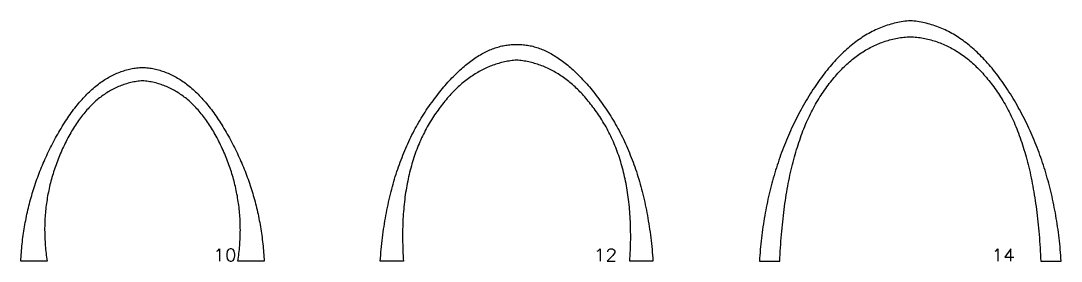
# Model space of a CAD drawing. Extents: x 0 to 8043, y -132 to 1090.
# Drawn here: x 1036 to 1749, y 4 to 169 of the extents above; entities that cross this region are included whole.
import ezdxf

# ---------------------------------------------------------------- set-up
doc = ezdxf.new("R2010")
doc.units = 0
doc.layers.get('0').update_dxf_attribs({"linetype": 'CONTINUOUS'})

msp = doc.modelspace()

# ---------------------------------------------------------------- linework, layer by layer
for points in [[(1556, 3.806), (1556.103, 6.16), (1556.218, 8.496), (1556.343, 10.813), (1556.48, 13.112), (1556.626, 15.393), (1556.784, 17.656), (1556.952, 19.901), (1557.131, 22.127), (1557.321, 24.336), (1557.521, 26.526), (1557.733, 28.698), (1557.955, 30.852), (1558.187, 32.987), (1558.431, 35.105), (1558.685, 37.204), (1558.95, 39.285), (1559.225, 41.348), (1559.512, 43.393), (1559.809, 45.42), (1560.117, 47.428), (1560.435, 49.418), (1560.764, 51.39), (1561.104, 53.344), (1561.455, 55.28), (1561.817, 57.197), (1562.189, 59.097), (1562.572, 60.978), (1562.965, 62.841), (1563.37, 64.686), (1563.785, 66.512), (1564.211, 68.321), (1564.647, 70.111), (1565.095, 71.883), (1565.553, 73.637), (1566.021, 75.373), (1566.501, 77.09), (1566.991, 78.79), (1567.492, 80.471), (1568.004, 82.134), (1568.526, 83.779), (1569.059, 85.406), (1569.603, 87.014), (1570.158, 88.604), (1570.723, 90.177), (1571.299, 91.731), (1571.886, 93.266), (1572.484, 94.784), (1573.092, 96.283), (1573.711, 97.765), (1574.341, 99.228), (1574.981, 100.673), (1575.632, 102.099), (1576.294, 103.508), (1576.967, 104.898), (1577.65, 106.271), (1578.345, 107.625), (1579.049, 108.961), (1579.765, 110.278), (1580.491, 111.578), (1581.228, 112.859), (1581.976, 114.122), (1582.735, 115.367), (1583.504, 116.594), (1584.284, 117.803), (1585.072, 118.993), (1585.865, 120.166), (1586.664, 121.321), (1587.468, 122.458), (1588.277, 123.577), (1589.092, 124.678), (1589.912, 125.761), (1590.737, 126.827), (1591.567, 127.875), (1592.403, 128.904), (1593.244, 129.916), (1594.091, 130.91), (1594.943, 131.886), (1595.8, 132.845), (1596.662, 133.785), (1597.53, 134.708), (1598.403, 135.612), (1599.281, 136.499), (1600.165, 137.368), (1601.054, 138.219), (1601.948, 139.052), (1602.848, 139.868), (1603.753, 140.665), (1604.663, 141.445), (1605.578, 142.206), (1606.499, 142.95), (1607.425, 143.676), (1608.357, 144.384), (1609.294, 145.075), (1610.236, 145.747), (1611.183, 146.401), (1612.136, 147.038), (1613.094, 147.657), (1614.057, 148.258), (1615.026, 148.841), (1616, 149.406), (1616.979, 149.953), (1617.964, 150.483), (1618.954, 150.994), (1619.949, 151.488), (1620.949, 151.964), (1621.955, 152.422), (1622.966, 152.862), (1623.983, 153.284), (1625.005, 153.688), (1626.032, 154.075), (1627.064, 154.443), (1628.102, 154.794), (1629.145, 155.127), (1630.193, 155.442), (1631.247, 155.739), (1632.306, 156.018), (1633.37, 156.28), (1634.44, 156.523), (1635.515, 156.749), (1636.595, 156.957), (1637.681, 157.146), (1638.772, 157.318), (1639.868, 157.473), (1640.969, 157.609), (1642.076, 157.727), (1643.188, 157.828), (1644.306, 157.911), (1645.428, 157.975), (1646.551, 157.911), (1647.669, 157.828), (1648.781, 157.727), (1649.888, 157.609), (1650.989, 157.473), (1652.085, 157.318), (1653.176, 157.146), (1654.262, 156.957), (1655.342, 156.749), (1656.417, 156.523), (1657.487, 156.28), (1658.551, 156.018), (1659.61, 155.739), (1660.663, 155.442), (1661.712, 155.127), (1662.755, 154.794), (1663.793, 154.443), (1664.825, 154.075), (1665.852, 153.688), (1666.874, 153.284), (1667.89, 152.862), (1668.902, 152.422), (1669.907, 151.964), (1670.908, 151.488), (1671.903, 150.994), (1672.893, 150.483), (1673.878, 149.953), (1674.857, 149.406), (1675.831, 148.841), (1676.8, 148.258), (1677.763, 147.657), (1678.721, 147.038), (1679.674, 146.401), (1680.621, 145.747), (1681.563, 145.075), (1682.5, 144.384), (1683.432, 143.676), (1684.358, 142.95), (1685.279, 142.206), (1686.194, 141.445), (1687.104, 140.665), (1688.009, 139.868), (1688.909, 139.052), (1689.803, 138.219), (1690.692, 137.368), (1691.576, 136.499), (1692.454, 135.612), (1693.327, 134.708), (1694.195, 133.785), (1695.057, 132.845), (1695.914, 131.886), (1696.766, 130.91), (1697.612, 129.916), (1698.454, 128.904), (1699.289, 127.875), (1700.12, 126.827), (1700.945, 125.761), (1701.765, 124.678), (1702.58, 123.577), (1703.389, 122.458), (1704.193, 121.321), (1704.991, 120.166), (1705.785, 118.993), (1706.573, 117.803), (1707.353, 116.594), (1708.122, 115.367), (1708.881, 114.122), (1709.628, 112.859), (1710.365, 111.578), (1711.092, 110.278), (1711.807, 108.961), (1712.512, 107.625), (1713.206, 106.271), (1713.89, 104.898), (1714.562, 103.508), (1715.224, 102.099), (1715.876, 100.673), (1716.516, 99.228), (1717.146, 97.765), (1717.765, 96.283), (1718.373, 94.784), (1718.971, 93.266), (1719.558, 91.731), (1720.134, 90.177), (1720.699, 88.604), (1721.254, 87.014), (1721.798, 85.406), (1722.331, 83.779), (1722.853, 82.134), (1723.365, 80.471), (1723.866, 78.79), (1724.356, 77.09), (1724.836, 75.373), (1725.304, 73.637), (1725.762, 71.883), (1726.21, 70.111), (1726.646, 68.321), (1727.072, 66.512), (1727.487, 64.686), (1727.892, 62.841), (1728.285, 60.978), (1728.668, 59.097), (1729.04, 57.197), (1729.402, 55.28), (1729.753, 53.344), (1730.093, 51.39), (1730.422, 49.418), (1730.74, 47.428), (1731.048, 45.42), (1731.345, 43.393), (1731.632, 41.348), (1731.907, 39.285), (1732.172, 37.204), (1732.426, 35.105), (1732.67, 32.987), (1732.902, 30.852), (1733.124, 28.698), (1733.335, 26.526), (1733.536, 24.336), (1733.726, 22.127), (1733.905, 19.901), (1734.073, 17.656), (1734.231, 15.393), (1734.377, 13.112), (1734.513, 10.813), (1734.639, 8.496), (1734.753, 6.16), (1734.857, 3.806), (1748.861, 3.806), (1748.725, 5.821), (1748.576, 7.829), (1748.415, 9.829), (1748.242, 11.82), (1748.056, 13.805), (1747.857, 15.781), (1747.646, 17.75), (1747.422, 19.711), (1747.186, 21.664), (1746.938, 23.61), (1746.677, 25.547), (1746.403, 27.477), (1746.117, 29.4), (1745.819, 31.314), (1745.508, 33.221), (1745.184, 35.12), (1744.848, 37.012), (1744.499, 38.895), (1744.138, 40.771), (1743.765, 42.639), (1743.379, 44.5), (1742.98, 46.352), (1742.569, 48.197), (1742.145, 50.034), (1741.709, 51.864), (1741.261, 53.686), (1740.799, 55.5), (1740.326, 57.306), (1739.84, 59.104), (1739.341, 60.895), (1738.83, 62.678), (1738.306, 64.453), (1737.77, 66.221), (1737.222, 67.981), (1736.661, 69.733), (1736.087, 71.477), (1735.501, 73.214), (1734.902, 74.943), (1734.291, 76.664), (1733.668, 78.377), (1733.031, 80.083), (1732.383, 81.781), (1731.722, 83.471), (1731.048, 85.153), (1730.362, 86.828), (1729.663, 88.495), (1728.952, 90.154), (1728.228, 91.806), (1727.492, 93.45), (1726.744, 95.086), (1725.983, 96.714), (1725.209, 98.334), (1724.423, 99.947), (1723.624, 101.552), (1722.813, 103.15), (1721.989, 104.739), (1721.153, 106.321), (1720.304, 107.895), (1719.443, 109.462), (1718.57, 111.02), (1717.683, 112.571), (1716.785, 114.114), (1715.874, 115.65), (1714.95, 117.177), (1714.018, 118.69), (1713.08, 120.18), (1712.138, 121.648), (1711.191, 123.094), (1710.239, 124.517), (1709.282, 125.918), (1708.321, 127.296), (1707.354, 128.652), (1706.383, 129.986), (1705.406, 131.298), (1704.425, 132.587), (1703.439, 133.853), (1702.448, 135.098), (1701.452, 136.32), (1700.451, 137.519), (1699.446, 138.696), (1698.435, 139.851), (1697.42, 140.984), (1696.399, 142.094), (1695.374, 143.182), (1694.344, 144.247), (1693.309, 145.29), (1692.269, 146.311), (1691.225, 147.309), (1690.175, 148.285), (1689.12, 149.239), (1688.061, 150.17), (1686.997, 151.079), (1685.928, 151.966), (1684.854, 152.83), (1683.775, 153.672), (1682.691, 154.491), (1681.602, 155.288), (1680.508, 156.063), (1679.41, 156.816), (1678.307, 157.546), (1677.198, 158.253), (1676.085, 158.939), (1674.967, 159.602), (1673.844, 160.242), (1672.716, 160.86), (1671.584, 161.456), (1670.446, 162.03), (1669.304, 162.581), (1668.156, 163.11), (1667.004, 163.616), (1665.847, 164.1), (1664.685, 164.562), (1663.518, 165.001), (1662.346, 165.418), (1661.17, 165.813), (1659.988, 166.185), (1658.802, 166.535), (1657.61, 166.863), (1656.414, 167.168), (1655.213, 167.451), (1654.007, 167.711), (1652.796, 167.949), (1651.58, 168.165), (1650.36, 168.358), (1649.134, 168.529), (1647.904, 168.678), (1646.669, 168.804), (1645.428, 168.908), (1644.188, 168.804), (1642.953, 168.678), (1641.723, 168.529), (1640.497, 168.358), (1639.276, 168.165), (1638.061, 167.949), (1636.85, 167.711), (1635.644, 167.451), (1634.443, 167.168), (1633.246, 166.863), (1632.055, 166.535), (1630.869, 166.185), (1629.687, 165.813), (1628.511, 165.418), (1627.339, 165.001), (1626.172, 164.562), (1625.01, 164.1), (1623.853, 163.616), (1622.701, 163.11), (1621.553, 162.581), (1620.411, 162.03), (1619.273, 161.456), (1618.14, 160.86), (1617.013, 160.242), (1615.89, 159.602), (1614.772, 158.939), (1613.659, 158.253), (1612.55, 157.546), (1611.447, 156.816), (1610.348, 156.063), (1609.255, 155.288), (1608.166, 154.491), (1607.082, 153.672), (1606.003, 152.83), (1604.929, 151.966), (1603.86, 151.079), (1602.796, 150.17), (1601.736, 149.239), (1600.682, 148.285), (1599.632, 147.309), (1598.587, 146.311), (1597.548, 145.29), (1596.513, 144.247), (1595.483, 143.182), (1594.457, 142.094), (1593.437, 140.984), (1592.422, 139.851), (1591.411, 138.696), (1590.405, 137.519), (1589.405, 136.32), (1588.409, 135.098), (1587.418, 133.853), (1586.432, 132.587), (1585.45, 131.298), (1584.474, 129.986), (1583.503, 128.652), (1582.536, 127.296), (1581.574, 125.918), (1580.618, 124.517), (1579.666, 123.094), (1578.719, 121.648), (1577.777, 120.18), (1576.839, 118.69), (1575.907, 117.177), (1574.983, 115.65), (1574.072, 114.114), (1573.173, 112.571), (1572.287, 111.02), (1571.414, 109.462), (1570.552, 107.895), (1569.704, 106.321), (1568.868, 104.739), (1568.044, 103.15), (1567.233, 101.552), (1566.434, 99.947), (1565.648, 98.334), (1564.874, 96.714), (1564.113, 95.086), (1563.365, 93.45), (1562.628, 91.806), (1561.905, 90.154), (1561.194, 88.495), (1560.495, 86.828), (1559.809, 85.153), (1559.135, 83.471), (1558.474, 81.781), (1557.825, 80.083), (1557.189, 78.377), (1556.566, 76.664), (1555.955, 74.943), (1555.356, 73.214), (1554.77, 71.477), (1554.196, 69.733), (1553.635, 67.981), (1553.087, 66.221), (1552.55, 64.453), (1552.027, 62.678), (1551.516, 60.895), (1551.017, 59.104), (1550.531, 57.306), (1550.057, 55.5), (1549.596, 53.686), (1549.148, 51.864), (1548.712, 50.034), (1548.288, 48.197), (1547.877, 46.352), (1547.478, 44.5), (1547.092, 42.639), (1546.719, 40.771), (1546.358, 38.895), (1546.009, 37.012), (1545.673, 35.12), (1545.349, 33.221), (1545.038, 31.314), (1544.74, 29.4), (1544.454, 27.477), (1544.18, 25.547), (1543.919, 23.61), (1543.67, 21.664), (1543.434, 19.711), (1543.211, 17.75), (1543, 15.781), (1542.801, 13.805), (1542.615, 11.82), (1542.442, 9.829), (1542.281, 7.829), (1542.132, 5.821), (1541.996, 3.806)], [(1375.596, 152.657), (1376.518, 152.663), (1377.438, 152.649), (1378.357, 152.614), (1379.276, 152.558), (1380.196, 152.482), (1381.115, 152.385), (1382.035, 152.267), (1382.955, 152.129), (1383.875, 151.97), (1384.796, 151.79), (1385.716, 151.59), (1386.637, 151.369), (1387.558, 151.127), (1388.479, 150.865), (1389.4, 150.582), (1390.322, 150.279), (1391.244, 149.955), (1392.165, 149.61), (1393.087, 149.244), (1394.009, 148.858), (1394.932, 148.451), (1395.854, 148.024), (1396.777, 147.576), (1397.7, 147.107), (1398.623, 146.618), (1399.546, 146.108), (1400.469, 145.577), (1401.393, 145.026), (1402.317, 144.454), (1403.241, 143.861), (1404.165, 143.248), (1405.089, 142.614), (1406.013, 141.959), (1406.938, 141.284), (1407.863, 140.588), (1408.788, 139.872), (1409.713, 139.135), (1410.638, 138.377), (1411.564, 137.598), (1412.489, 136.799), (1413.415, 135.98), (1414.341, 135.139), (1415.267, 134.278), (1416.194, 133.396), (1417.12, 132.494), (1418.047, 131.571), (1418.974, 130.627), (1419.901, 129.663), (1420.828, 128.678), (1421.755, 127.672), (1422.683, 126.646), (1423.611, 125.599), (1424.538, 124.532), (1425.467, 123.444), (1426.395, 122.335), (1427.323, 121.205), (1428.252, 120.055), (1429.181, 118.884), (1430.11, 117.693), (1431.039, 116.481), (1431.968, 115.248), (1432.898, 113.995), (1433.827, 112.72), (1434.757, 111.426), (1435.681, 110.115), (1436.592, 108.792), (1437.491, 107.458), (1438.378, 106.112), (1439.253, 104.754), (1440.115, 103.384), (1440.965, 102.002), (1441.802, 100.609), (1442.628, 99.204), (1443.441, 97.787), (1444.241, 96.359), (1445.03, 94.918), (1445.806, 93.466), (1446.569, 92.002), (1447.321, 90.527), (1448.06, 89.039), (1448.787, 87.54), (1449.501, 86.029), (1450.203, 84.507), (1450.893, 82.972), (1451.571, 81.426), (1452.236, 79.868), (1452.889, 78.298), (1453.529, 76.717), (1454.157, 75.123), (1454.773, 73.518), (1455.377, 71.901), (1455.968, 70.273), (1456.547, 68.632), (1457.114, 66.98), (1457.669, 65.316), (1458.211, 63.641), (1458.74, 61.953), (1459.258, 60.254), (1459.763, 58.543), (1460.256, 56.82), (1460.736, 55.086), (1461.204, 53.339), (1461.66, 51.581), (1462.104, 49.812), (1462.535, 48.03), (1462.954, 46.237), (1463.361, 44.432), (1463.755, 42.615), (1464.137, 40.786), (1464.507, 38.946), (1464.864, 37.093), (1465.209, 35.23), (1465.542, 33.354), (1465.863, 31.466), (1466.171, 29.567), (1466.466, 27.656), (1466.75, 25.733), (1467.021, 23.799), (1467.28, 21.852), (1467.527, 19.894), (1467.761, 17.925), (1467.983, 15.943), (1468.193, 13.95), (1468.39, 11.944), (1468.575, 9.927), (1468.748, 7.899), (1468.908, 5.858), (1469.056, 3.806), (1453.165, 3.806), (1453.288, 5.702), (1453.397, 7.587), (1453.493, 9.46), (1453.574, 11.321), (1453.642, 13.171), (1453.697, 15.009), (1453.737, 16.836), (1453.764, 18.652), (1453.777, 20.456), (1453.776, 22.248), (1453.761, 24.029), (1453.733, 25.799), (1453.691, 27.557), (1453.635, 29.303), (1453.565, 31.038), (1453.482, 32.761), (1453.384, 34.473), (1453.273, 36.174), (1453.149, 37.863), (1453.01, 39.54), (1452.858, 41.206), (1452.692, 42.86), (1452.512, 44.503), (1452.318, 46.135), (1452.111, 47.755), (1451.89, 49.363), (1451.655, 50.96), (1451.406, 52.545), (1451.144, 54.119), (1450.868, 55.681), (1450.578, 57.232), (1450.274, 58.772), (1449.957, 60.3), (1449.625, 61.816), (1449.28, 63.321), (1448.922, 64.814), (1448.549, 66.296), (1448.163, 67.766), (1447.763, 69.225), (1447.349, 70.673), (1446.921, 72.108), (1446.48, 73.533), (1446.025, 74.946), (1445.556, 76.347), (1445.073, 77.737), (1444.577, 79.115), (1444.066, 80.482), (1443.543, 81.837), (1443.005, 83.181), (1442.453, 84.513), (1441.888, 85.834), (1441.309, 87.143), (1440.716, 88.441), (1440.11, 89.728), (1439.489, 91.002), (1438.855, 92.266), (1438.207, 93.517), (1437.546, 94.758), (1436.87, 95.987), (1436.181, 97.204), (1435.478, 98.41), (1434.761, 99.604), (1434.031, 100.787), (1433.287, 101.958), (1432.533, 103.115), (1431.775, 104.255), (1431.012, 105.378), (1430.245, 106.485), (1429.472, 107.574), (1428.695, 108.646), (1427.914, 109.702), (1427.127, 110.74), (1426.336, 111.762), (1425.541, 112.766), (1424.74, 113.754), (1423.935, 114.725), (1423.125, 115.679), (1422.311, 116.616), (1421.491, 117.536), (1420.667, 118.439), (1419.839, 119.325), (1419.006, 120.194), (1418.168, 121.047), (1417.325, 121.882), (1416.477, 122.7), (1415.625, 123.502), (1414.769, 124.286), (1413.907, 125.054), (1413.041, 125.805), (1412.17, 126.538), (1411.294, 127.255), (1410.414, 127.955), (1409.529, 128.638), (1408.639, 129.304), (1407.745, 129.953), (1406.846, 130.585), (1405.942, 131.201), (1405.034, 131.799), (1404.121, 132.38), (1403.203, 132.945), (1402.28, 133.492), (1401.353, 134.023), (1400.421, 134.536), (1399.484, 135.033), (1398.543, 135.513), (1397.597, 135.976), (1396.646, 136.422), (1395.691, 136.851), (1394.731, 137.263), (1393.766, 137.658), (1392.797, 138.036), (1391.822, 138.397), (1390.843, 138.742), (1389.86, 139.069), (1388.872, 139.379), (1387.879, 139.673), (1386.881, 139.949), (1385.878, 140.209), (1384.871, 140.452), (1383.86, 140.678), (1382.843, 140.887), (1381.822, 141.078), (1380.796, 141.253), (1379.766, 141.412), (1378.73, 141.553), (1377.69, 141.677), (1376.646, 141.784), (1375.596, 141.874), (1374.547, 141.784), (1373.502, 141.677), (1372.462, 141.553), (1371.427, 141.412), (1370.397, 141.253), (1369.371, 141.078), (1368.35, 140.887), (1367.333, 140.678), (1366.321, 140.452), (1365.314, 140.209), (1364.312, 139.949), (1363.314, 139.673), (1362.321, 139.379), (1361.333, 139.069), (1360.349, 138.742), (1359.37, 138.397), (1358.396, 138.036), (1357.427, 137.658), (1356.462, 137.263), (1355.502, 136.851), (1354.546, 136.422), (1353.596, 135.976), (1352.65, 135.513), (1351.708, 135.033), (1350.772, 134.536), (1349.84, 134.023), (1348.912, 133.492), (1347.99, 132.945), (1347.072, 132.38), (1346.159, 131.799), (1345.25, 131.201), (1344.347, 130.585), (1343.448, 129.953), (1342.553, 129.304), (1341.664, 128.638), (1340.779, 127.955), (1339.898, 127.255), (1339.023, 126.538), (1338.152, 125.805), (1337.286, 125.054), (1336.424, 124.286), (1335.567, 123.502), (1334.715, 122.7), (1333.868, 121.882), (1333.025, 121.047), (1332.187, 120.194), (1331.354, 119.325), (1330.525, 118.439), (1329.701, 117.536), (1328.882, 116.616), (1328.068, 115.679), (1327.258, 114.725), (1326.453, 113.754), (1325.652, 112.766), (1324.856, 111.762), (1324.065, 110.74), (1323.279, 109.702), (1322.497, 108.646), (1321.72, 107.574), (1320.948, 106.485), (1320.181, 105.378), (1319.418, 104.255), (1318.66, 103.115), (1317.906, 101.958), (1317.162, 100.787), (1316.431, 99.604), (1315.715, 98.41), (1315.012, 97.204), (1314.322, 95.987), (1313.647, 94.758), (1312.985, 93.517), (1312.338, 92.266), (1311.703, 91.002), (1311.083, 89.728), (1310.477, 88.441), (1309.884, 87.143), (1309.305, 85.834), (1308.739, 84.513), (1308.188, 83.181), (1307.65, 81.837), (1307.126, 80.482), (1306.616, 79.115), (1306.12, 77.737), (1305.637, 76.347), (1305.168, 74.946), (1304.713, 73.533), (1304.271, 72.108), (1303.844, 70.673), (1303.43, 69.225), (1303.03, 67.766), (1302.644, 66.296), (1302.271, 64.814), (1301.912, 63.321), (1301.567, 61.816), (1301.236, 60.3), (1300.918, 58.772), (1300.615, 57.232), (1300.325, 55.681), (1300.049, 54.119), (1299.786, 52.545), (1299.538, 50.96), (1299.303, 49.363), (1299.082, 47.755), (1298.874, 46.135), (1298.681, 44.503), (1298.501, 42.86), (1298.335, 41.206), (1298.182, 39.54), (1298.044, 37.863), (1297.919, 36.174), (1297.808, 34.473), (1297.711, 32.761), (1297.628, 31.038), (1297.558, 29.303), (1297.502, 27.557), (1297.46, 25.799), (1297.431, 24.029), (1297.417, 22.248), (1297.416, 20.456), (1297.429, 18.652), (1297.456, 16.836), (1297.496, 15.009), (1297.55, 13.171), (1297.618, 11.321), (1297.7, 9.46), (1297.795, 7.587), (1297.905, 5.702), (1298.028, 3.806), (1282.137, 3.806), (1282.285, 5.858), (1282.445, 7.899), (1282.618, 9.927), (1282.803, 11.944), (1283, 13.95), (1283.21, 15.943), (1283.432, 17.925), (1283.666, 19.894), (1283.913, 21.852), (1284.171, 23.799), (1284.443, 25.733), (1284.726, 27.656), (1285.022, 29.567), (1285.33, 31.466), (1285.651, 33.354), (1285.983, 35.23), (1286.328, 37.093), (1286.686, 38.946), (1287.056, 40.786), (1287.438, 42.615), (1287.832, 44.432), (1288.238, 46.237), (1288.657, 48.03), (1289.089, 49.812), (1289.532, 51.581), (1289.988, 53.339), (1290.456, 55.086), (1290.937, 56.82), (1291.43, 58.543), (1291.935, 60.254), (1292.452, 61.953), (1292.982, 63.641), (1293.524, 65.316), (1294.079, 66.98), (1294.645, 68.632), (1295.224, 70.273), (1295.816, 71.901), (1296.419, 73.518), (1297.035, 75.123), (1297.663, 76.717), (1298.304, 78.298), (1298.957, 79.868), (1299.622, 81.426), (1300.3, 82.972), (1300.989, 84.507), (1301.692, 86.029), (1302.406, 87.54), (1303.133, 89.039), (1303.872, 90.527), (1304.623, 92.002), (1305.387, 93.466), (1306.163, 94.918), (1306.951, 96.359), (1307.752, 97.787), (1308.565, 99.204), (1309.39, 100.609), (1310.228, 102.002), (1311.078, 103.384), (1311.94, 104.754), (1312.814, 106.112), (1313.701, 107.458), (1314.6, 108.792), (1315.512, 110.115), (1316.436, 111.426), (1317.365, 112.72), (1318.295, 113.995), (1319.225, 115.248), (1320.154, 116.481), (1321.083, 117.693), (1322.012, 118.884), (1322.941, 120.055), (1323.869, 121.205), (1324.798, 122.335), (1325.726, 123.444), (1326.654, 124.532), (1327.582, 125.599), (1328.51, 126.646), (1329.437, 127.672), (1330.365, 128.678), (1331.292, 129.663), (1332.219, 130.627), (1333.146, 131.571), (1334.073, 132.494), (1334.999, 133.396), (1335.925, 134.278), (1336.852, 135.139), (1337.778, 135.98), (1338.703, 136.799), (1339.629, 137.598), (1340.555, 138.377), (1341.48, 139.135), (1342.405, 139.872), (1343.33, 140.588), (1344.255, 141.284), (1345.179, 141.959), (1346.104, 142.614), (1347.028, 143.248), (1347.952, 143.861), (1348.876, 144.454), (1349.8, 145.026), (1350.723, 145.577), (1351.647, 146.108), (1352.57, 146.618), (1353.493, 147.107), (1354.416, 147.576), (1355.338, 148.024), (1356.261, 148.451), (1357.183, 148.858), (1358.105, 149.244), (1359.027, 149.61), (1359.949, 149.955), (1360.871, 150.279), (1361.792, 150.582), (1362.713, 150.865), (1363.635, 151.127), (1364.555, 151.369), (1365.476, 151.59), (1366.397, 151.79), (1367.317, 151.97), (1368.237, 152.129), (1369.158, 152.267), (1370.077, 152.385), (1370.997, 152.482), (1371.917, 152.558), (1372.836, 152.614), (1373.755, 152.649), (1374.674, 152.663)], [(1119.156, 136.887), (1120.204, 136.831), (1121.203, 136.756), (1122.198, 136.662), (1123.189, 136.547), (1124.176, 136.413), (1125.16, 136.26), (1126.14, 136.086), (1127.116, 135.893), (1128.088, 135.68), (1129.057, 135.448), (1130.022, 135.196), (1130.983, 134.924), (1131.94, 134.633), (1132.894, 134.321), (1133.844, 133.991), (1134.79, 133.64), (1135.732, 133.27), (1136.671, 132.88), (1137.605, 132.471), (1138.536, 132.041), (1139.464, 131.592), (1140.387, 131.124), (1141.307, 130.636), (1142.223, 130.128), (1143.135, 129.6), (1144.044, 129.053), (1144.948, 128.486), (1145.849, 127.899), (1146.747, 127.293), (1147.64, 126.667), (1148.53, 126.021), (1149.416, 125.355), (1150.298, 124.67), (1151.176, 123.966), (1152.051, 123.241), (1152.922, 122.497), (1153.789, 121.733), (1154.652, 120.95), (1155.512, 120.147), (1156.368, 119.324), (1157.22, 118.481), (1158.068, 117.619), (1158.913, 116.737), (1159.754, 115.836), (1160.591, 114.914), (1161.424, 113.973), (1162.254, 113.013), (1163.08, 112.033), (1163.902, 111.033), (1164.72, 110.013), (1165.535, 108.974), (1166.345, 107.915), (1167.152, 106.836), (1167.956, 105.737), (1168.755, 104.619), (1169.551, 103.482), (1170.343, 102.324), (1171.131, 101.147), (1171.916, 99.95), (1172.697, 98.734), (1173.473, 97.498), (1174.247, 96.242), (1175.016, 94.966), (1175.782, 93.671), (1176.54, 92.365), (1177.288, 91.055), (1178.025, 89.742), (1178.751, 88.426), (1179.466, 87.108), (1180.171, 85.785), (1180.864, 84.46), (1181.547, 83.132), (1182.219, 81.801), (1182.881, 80.466), (1183.531, 79.129), (1184.171, 77.788), (1184.8, 76.444), (1185.418, 75.097), (1186.025, 73.748), (1186.622, 72.395), (1187.208, 71.038), (1187.783, 69.679), (1188.347, 68.317), (1188.9, 66.951), (1189.443, 65.583), (1189.975, 64.211), (1190.496, 62.837), (1191.006, 61.459), (1191.505, 60.078), (1191.994, 58.694), (1192.472, 57.307), (1192.939, 55.917), (1193.395, 54.523), (1193.841, 53.127), (1194.275, 51.727), (1194.699, 50.325), (1195.112, 48.919), (1195.515, 47.51), (1195.906, 46.098), (1196.287, 44.683), (1196.657, 43.265), (1197.016, 41.844), (1197.364, 40.42), (1197.702, 38.992), (1198.029, 37.562), (1198.345, 36.128), (1198.65, 34.692), (1198.944, 33.252), (1199.228, 31.809), (1199.501, 30.363), (1199.763, 28.914), (1200.014, 27.462), (1200.254, 26.007), (1200.484, 24.548), (1200.703, 23.087), (1200.911, 21.622), (1201.108, 20.155), (1201.295, 18.684), (1201.471, 17.21), (1201.635, 15.733), (1201.79, 14.253), (1201.933, 12.77), (1202.065, 11.284), (1202.187, 9.794), (1202.298, 8.302), (1202.398, 6.806), (1202.488, 5.308), (1202.566, 3.806), (1184.562, 3.806), (1184.761, 5.161), (1184.948, 6.513), (1185.122, 7.864), (1185.283, 9.212), (1185.431, 10.558), (1185.567, 11.902), (1185.689, 13.243), (1185.799, 14.582), (1185.896, 15.919), (1185.981, 17.254), (1186.052, 18.587), (1186.111, 19.917), (1186.157, 21.246), (1186.19, 22.572), (1186.21, 23.895), (1186.218, 25.217), (1186.212, 26.536), (1186.194, 27.854), (1186.163, 29.169), (1186.12, 30.481), (1186.063, 31.792), (1185.994, 33.1), (1185.912, 34.406), (1185.817, 35.71), (1185.709, 37.012), (1185.589, 38.311), (1185.456, 39.609), (1185.309, 40.904), (1185.151, 42.197), (1184.979, 43.487), (1184.794, 44.776), (1184.597, 46.062), (1184.387, 47.346), (1184.164, 48.628), (1183.928, 49.907), (1183.68, 51.185), (1183.419, 52.46), (1183.145, 53.733), (1182.858, 55.004), (1182.558, 56.272), (1182.246, 57.539), (1181.92, 58.803), (1181.582, 60.065), (1181.231, 61.324), (1180.868, 62.582), (1180.491, 63.837), (1180.102, 65.09), (1179.7, 66.341), (1179.285, 67.59), (1178.857, 68.836), (1178.417, 70.081), (1177.964, 71.323), (1177.498, 72.562), (1177.019, 73.8), (1176.527, 75.035), (1176.023, 76.269), (1175.505, 77.5), (1174.975, 78.728), (1174.433, 79.955), (1173.877, 81.179), (1173.308, 82.401), (1172.727, 83.621), (1172.133, 84.839), (1171.526, 86.055), (1170.91, 87.26), (1170.287, 88.448), (1169.658, 89.618), (1169.022, 90.771), (1168.38, 91.906), (1167.732, 93.024), (1167.077, 94.124), (1166.415, 95.206), (1165.748, 96.271), (1165.074, 97.318), (1164.393, 98.347), (1163.706, 99.359), (1163.013, 100.354), (1162.313, 101.33), (1161.607, 102.289), (1160.894, 103.231), (1160.175, 104.155), (1159.45, 105.061), (1158.718, 105.949), (1157.98, 106.82), (1157.235, 107.674), (1156.484, 108.509), (1155.727, 109.328), (1154.963, 110.128), (1154.193, 110.911), (1153.416, 111.676), (1152.633, 112.424), (1151.844, 113.154), (1151.048, 113.867), (1150.246, 114.562), (1149.437, 115.239), (1148.622, 115.898), (1147.8, 116.54), (1146.972, 117.165), (1146.138, 117.772), (1145.297, 118.361), (1144.45, 118.933), (1143.597, 119.486), (1142.737, 120.023), (1141.87, 120.542), (1140.998, 121.043), (1140.119, 121.526), (1139.233, 121.992), (1138.341, 122.441), (1137.443, 122.871), (1136.538, 123.284), (1135.627, 123.68), (1134.709, 124.058), (1133.785, 124.418), (1132.855, 124.761), (1131.918, 125.086), (1130.975, 125.393), (1130.025, 125.683), (1129.069, 125.955), (1128.106, 126.21), (1127.137, 126.447), (1126.162, 126.666), (1125.181, 126.868), (1124.192, 127.052), (1123.198, 127.218), (1122.197, 127.367), (1121.19, 127.499), (1120.176, 127.612), (1119.156, 127.708), (1118.136, 127.612), (1117.122, 127.499), (1116.115, 127.367), (1115.114, 127.218), (1114.119, 127.052), (1113.131, 126.868), (1112.15, 126.666), (1111.174, 126.447), (1110.205, 126.21), (1109.243, 125.955), (1108.287, 125.683), (1107.337, 125.393), (1106.394, 125.086), (1105.457, 124.761), (1104.527, 124.418), (1103.603, 124.058), (1102.685, 123.68), (1101.774, 123.284), (1100.869, 122.871), (1099.971, 122.441), (1099.079, 121.992), (1098.193, 121.526), (1097.314, 121.043), (1096.441, 120.542), (1095.575, 120.023), (1094.715, 119.486), (1093.862, 118.933), (1093.014, 118.361), (1092.174, 117.772), (1091.339, 117.165), (1090.511, 116.54), (1089.69, 115.898), (1088.875, 115.239), (1088.066, 114.562), (1087.264, 113.867), (1086.468, 113.154), (1085.679, 112.424), (1084.896, 111.676), (1084.119, 110.911), (1083.349, 110.128), (1082.585, 109.328), (1081.827, 108.509), (1081.076, 107.674), (1080.332, 106.82), (1079.594, 105.949), (1078.862, 105.061), (1078.137, 104.155), (1077.418, 103.231), (1076.705, 102.289), (1075.999, 101.33), (1075.299, 100.354), (1074.606, 99.359), (1073.919, 98.347), (1073.238, 97.318), (1072.564, 96.271), (1071.896, 95.206), (1071.235, 94.124), (1070.58, 93.024), (1069.932, 91.906), (1069.29, 90.771), (1068.654, 89.618), (1068.025, 88.448), (1067.402, 87.26), (1066.785, 86.055), (1066.179, 84.839), (1065.585, 83.621), (1065.003, 82.401), (1064.435, 81.179), (1063.879, 79.955), (1063.336, 78.728), (1062.806, 77.5), (1062.289, 76.269), (1061.785, 75.035), (1061.293, 73.8), (1060.814, 72.562), (1060.348, 71.323), (1059.895, 70.081), (1059.454, 68.836), (1059.027, 67.59), (1058.612, 66.341), (1058.21, 65.09), (1057.82, 63.837), (1057.444, 62.582), (1057.08, 61.324), (1056.729, 60.065), (1056.391, 58.803), (1056.066, 57.539), (1055.754, 56.272), (1055.454, 55.004), (1055.167, 53.733), (1054.893, 52.46), (1054.632, 51.185), (1054.383, 49.907), (1054.148, 48.628), (1053.925, 47.346), (1053.715, 46.062), (1053.517, 44.776), (1053.333, 43.487), (1053.161, 42.197), (1053.002, 40.904), (1052.856, 39.609), (1052.723, 38.311), (1052.602, 37.012), (1052.495, 35.71), (1052.4, 34.406), (1052.318, 33.1), (1052.249, 31.792), (1052.192, 30.481), (1052.148, 29.169), (1052.117, 27.854), (1052.099, 26.536), (1052.094, 25.217), (1052.102, 23.895), (1052.122, 22.572), (1052.155, 21.246), (1052.201, 19.917), (1052.26, 18.587), (1052.331, 17.254), (1052.415, 15.919), (1052.513, 14.582), (1052.622, 13.243), (1052.745, 11.902), (1052.881, 10.558), (1053.029, 9.212), (1053.19, 7.864), (1053.364, 6.513), (1053.551, 5.161), (1053.75, 3.806), (1035.746, 3.806), (1035.824, 5.308), (1035.913, 6.806), (1036.014, 8.302), (1036.125, 9.794), (1036.246, 11.284), (1036.379, 12.77), (1036.522, 14.253), (1036.676, 15.733), (1036.841, 17.21), (1037.017, 18.684), (1037.203, 20.155), (1037.401, 21.622), (1037.609, 23.087), (1037.828, 24.548), (1038.057, 26.007), (1038.298, 27.462), (1038.549, 28.914), (1038.811, 30.363), (1039.084, 31.809), (1039.368, 33.252), (1039.662, 34.692), (1039.967, 36.128), (1040.283, 37.562), (1040.61, 38.992), (1040.947, 40.42), (1041.296, 41.844), (1041.655, 43.265), (1042.025, 44.683), (1042.406, 46.098), (1042.797, 47.51), (1043.2, 48.919), (1043.613, 50.325), (1044.037, 51.727), (1044.471, 53.127), (1044.917, 54.523), (1045.373, 55.917), (1045.84, 57.307), (1046.318, 58.694), (1046.807, 60.078), (1047.306, 61.459), (1047.816, 62.837), (1048.337, 64.211), (1048.869, 65.583), (1049.412, 66.951), (1049.965, 68.317), (1050.529, 69.679), (1051.104, 71.038), (1051.69, 72.395), (1052.287, 73.748), (1052.894, 75.097), (1053.512, 76.444), (1054.141, 77.788), (1054.781, 79.129), (1055.431, 80.466), (1056.093, 81.801), (1056.765, 83.132), (1057.448, 84.46), (1058.141, 85.785), (1058.846, 87.108), (1059.561, 88.426), (1060.287, 89.742), (1061.024, 91.055), (1061.771, 92.365), (1062.53, 93.671), (1063.296, 94.966), (1064.065, 96.242), (1064.838, 97.498), (1065.615, 98.734), (1066.396, 99.95), (1067.18, 101.147), (1067.969, 102.324), (1068.761, 103.482), (1069.556, 104.619), (1070.356, 105.737), (1071.159, 106.836), (1071.966, 107.915), (1072.777, 108.974), (1073.592, 110.013), (1074.41, 111.033), (1075.232, 112.033), (1076.058, 113.013), (1076.887, 113.973), (1077.721, 114.914), (1078.558, 115.836), (1079.399, 116.737), (1080.243, 117.619), (1081.092, 118.481), (1081.944, 119.324), (1082.8, 120.147), (1083.659, 120.95), (1084.523, 121.733), (1085.39, 122.497), (1086.261, 123.241), (1087.135, 123.966), (1088.014, 124.67), (1088.896, 125.355), (1089.782, 126.021), (1090.672, 126.667), (1091.565, 127.293), (1092.462, 127.899), (1093.363, 128.486), (1094.268, 129.053), (1095.177, 129.6), (1096.089, 130.128), (1097.005, 130.636), (1097.925, 131.124), (1098.848, 131.592), (1099.775, 132.041), (1100.706, 132.471), (1101.641, 132.88), (1102.58, 133.27), (1103.522, 133.64), (1104.468, 133.991), (1105.418, 134.321), (1106.371, 134.633), (1107.329, 134.924), (1108.29, 135.196), (1109.255, 135.448), (1110.223, 135.68), (1111.196, 135.893), (1112.172, 136.086), (1113.152, 136.26), (1114.135, 136.413), (1115.123, 136.547), (1116.114, 136.662), (1117.109, 136.756), (1118.107, 136.831)], [(1180.087, 3.806), (1181.293, 4.208), (1182.097, 5.414), (1182.499, 7.423), (1182.499, 8.629), (1182.097, 10.638), (1181.293, 11.844), (1180.087, 12.246), (1179.283, 12.246), (1178.078, 11.844), (1177.274, 10.638), (1176.872, 8.629), (1176.872, 7.423), (1177.274, 5.414), (1178.078, 4.208), (1179.283, 3.806)]]:
    msp.add_lwpolyline(points, close=True)
for points in [[(1170.04, 10.638), (1170.844, 11.04), (1172.049, 12.246), (1172.049, 3.806)], [(1430.773, 10.638), (1431.577, 11.04), (1432.782, 12.246), (1432.782, 3.806)], [(1438.007, 10.236), (1438.007, 10.638), (1438.409, 11.442), (1438.811, 11.844), (1439.615, 12.246), (1441.222, 12.246), (1442.026, 11.844), (1442.428, 11.442), (1442.83, 10.638), (1442.83, 9.834), (1442.428, 9.031), (1441.624, 7.825), (1437.605, 3.806), (1443.232, 3.806)], [(1703.509, 10.638), (1704.313, 11.04), (1705.519, 12.246), (1705.519, 3.806)], [(1714.36, 3.806), (1714.36, 12.246), (1710.341, 6.619), (1716.37, 6.619)]]:
    msp.add_lwpolyline(points)

doc.saveas('drawing.dxf')
